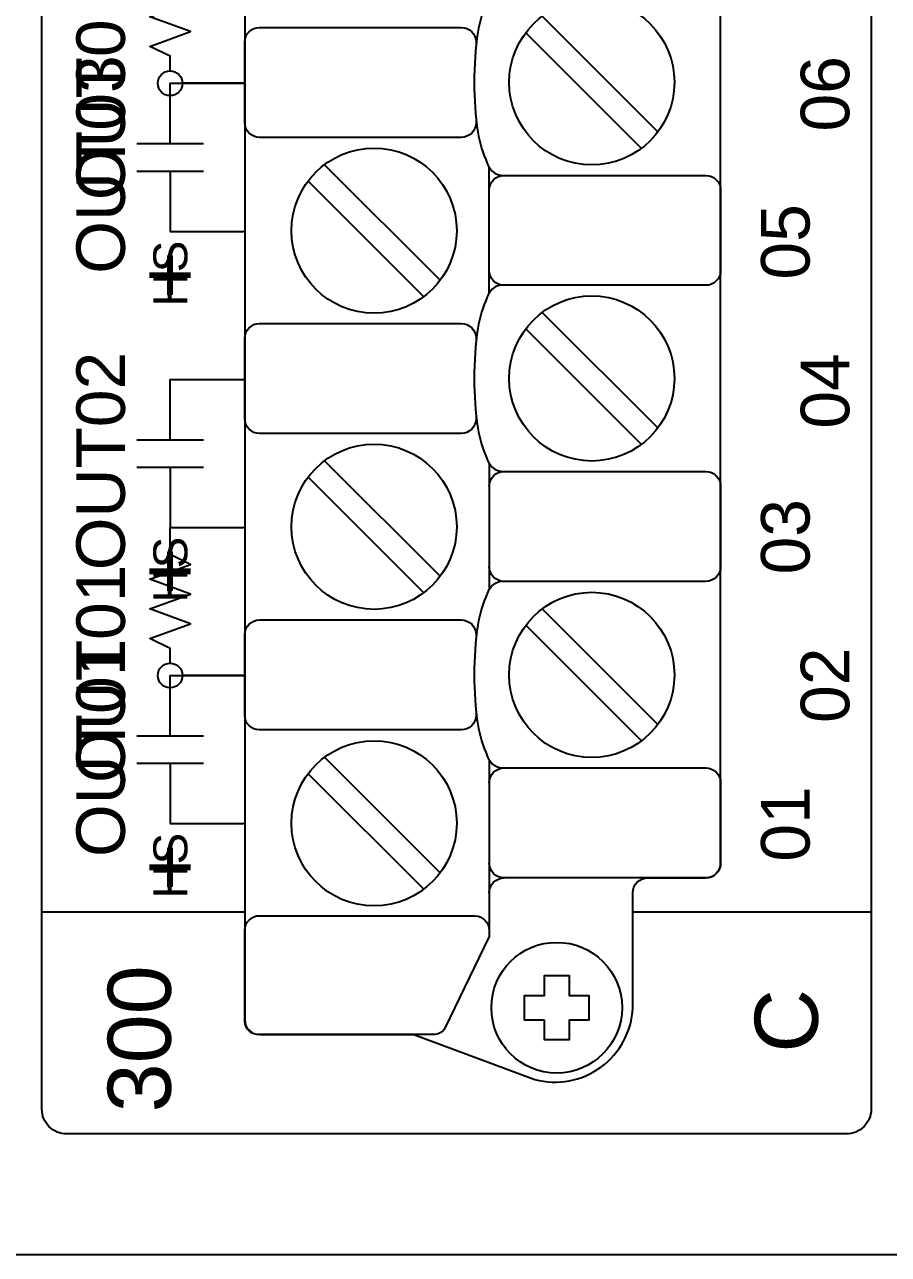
# Model space of a CAD drawing. Extents: x 1 to 47.7, y 0.3 to 34.2.
# Drawn here: x 35.004 to 36.754, y 3.325 to 5.817 of the extents above; entities that cross this region are included whole.
import ezdxf

# ---------------------------------------------------------------- set-up
doc = ezdxf.new("R2010")
doc.units = 0
doc.header["$MEASUREMENT"] = 0
for name, color, linetype in [('5_1__0__EMPTY', 7, 'CONTINUOUS'), ('5_2__2___8__OPTOISO_IND_LS', 7, 'CONTINUOUS'), ('5_3__7___8__OPTOISO_IND_LS', 7, 'CONTINUOUS'), ('5_4__4___24__OPTOISO_LS_IN', 7, 'CONTINUOUS'), ('5_5__D___24__OPTOISO_LS_IN', 7, 'CONTINUOUS'), ('5_6__8___8__OPTOISO_IND_LS', 7, 'CONTINUOUS'), ('7_0______DWG_', 7, 'CONTINUOUS')]:
    doc.layers.add(name, color=color, linetype=linetype)
doc.styles.add('ARIAL', font='arial.ttf')

msp = doc.modelspace()

# ---------------------------------------------------------------- linework, layer by layer
at = {"layer": '5_1__0__EMPTY'}
msp.add_lwpolyline([(35.4497, 8.7815), (35.4497, 3.8004, 0.414215), (35.4797, 3.7704), (35.7925, 3.7705), (36.0373, 3.6796, 0.47859), (36.2358, 3.8246), (36.2358, 4.058, -0.414214), (36.2658, 4.088), (36.3838, 4.088, 0.414213), (36.4138, 4.118), (36.4139, 9.0998, 0.414214), (36.3839, 9.1298), (36.0709, 9.1298), (35.8261, 9.2207, 0.480048), (35.6279, 9.0757), (35.6279, 8.8415, -0.414214), (35.5979, 8.8115), (35.4797, 8.8115, 0.414212), (35.4497, 8.7815), (35.4497, 8.7815)], format="xyb", dxfattribs=at)
msp.add_lwpolyline([(36.0569, 3.8), (36.0166, 3.8), (36.0166, 3.85), (36.0569, 3.85), (36.0569, 3.8901), (36.1069, 3.8901), (36.1069, 3.85), (36.1468, 3.85), (36.1468, 3.8), (36.1069, 3.8), (36.1069, 3.7599), (36.0569, 3.7599)], close=True, dxfattribs=at)
msp.add_circle((36.0817, 3.825), 0.1324, dxfattribs=at)
at = {"layer": '5_2__2___8__OPTOISO_IND_LS'}
for points in [[(36.3838, 4.088, 0.414213), (36.4138, 4.118), (36.4139, 9.0998, 0.414214), (36.3839, 9.1298), (36.0709, 9.1298), (35.8261, 9.2207, 0.480048), (35.6279, 9.0757), (35.6279, 8.8415, -0.414214), (35.5979, 8.8115), (35.4797, 8.8115, 0.414212), (35.4497, 8.7815), (35.4497, 8.7815), (35.4497, 3.8004, 0.414215), (35.4797, 3.7704), (35.7925, 3.7705), (36.0373, 3.6796, 0.47859), (36.2358, 3.8246), (36.2358, 4.058, -0.414214), (36.2658, 4.088)], [(35.9751, 5.8895, 0.191033), (35.9512, 5.881, 0.081668), (35.941, 5.8654, 0.0591), (35.9217, 5.8017, 0.034646), (35.9146, 5.7002, 0.03436), (35.9217, 5.5995, 0.0591), (35.941, 5.5358, 0.081668), (35.9512, 5.5201, 0.191033), (35.9751, 5.5116)], [(35.9184, 5.6265), (35.9184, 5.6186, -0.414214), (35.8884, 5.5886), (35.4797, 5.5886, -0.414214), (35.4497, 5.6186), (35.4497, 5.7815, -0.414214), (35.4797, 5.8115), (35.8884, 5.8115, -0.414214), (35.9184, 5.7815), (35.9184, 5.7746)], [(35.9451, 5.4816, -0.414214), (35.9751, 5.5116), (36.3838, 5.5116, -0.414214), (36.4138, 5.4816), (36.4138, 5.3188, -0.414214), (36.3838, 5.2888), (35.9751, 5.2888, -0.414214), (35.9451, 5.3188)], [(35.9751, 5.2895, 0.191033), (35.9512, 5.281, 0.081668), (35.941, 5.2654, 0.0591), (35.9217, 5.2017, 0.034646), (35.9146, 5.1001, 0.03436), (35.9217, 4.9995, 0.0591), (35.941, 4.9357, 0.081668), (35.9512, 4.9201, 0.191033), (35.9751, 4.9116)], [(35.9184, 5.0265), (35.9184, 5.0186, -0.414214), (35.8884, 4.9886), (35.4797, 4.9886, -0.414214), (35.4497, 5.0186), (35.4497, 5.1814, -0.414214), (35.4797, 5.2114), (35.8884, 5.2114, -0.414214), (35.9184, 5.1814), (35.9184, 5.1746)], [(35.9451, 4.8816, -0.414214), (35.9751, 4.9116), (36.3838, 4.9116, -0.414214), (36.4138, 4.8816), (36.4138, 4.7188, -0.414214), (36.3838, 4.6888), (35.9751, 4.6888, -0.414214), (35.9451, 4.7188)], [(35.9751, 4.6888, 0.191033), (35.9512, 4.6802, 0.081668), (35.941, 4.6646, 0.0591), (35.9217, 4.6009, 0.034646), (35.9146, 4.4994, 0.03436), (35.9217, 4.3987, 0.0591), (35.941, 4.335, 0.081668), (35.9512, 4.3194, 0.191033), (35.9751, 4.3108)], [(35.9184, 4.4257), (35.9184, 4.4178, -0.414214), (35.8884, 4.3878), (35.4797, 4.3878, -0.414214), (35.4497, 4.4178), (35.4497, 4.5807, -0.414214), (35.4797, 4.6107), (35.8884, 4.6107, -0.414214), (35.9184, 4.5807), (35.9184, 4.5739)], [(35.9451, 4.3274), (35.9451, 3.9692), (35.8553, 3.7833, -0.241986), (35.8355, 3.7705), (35.4797, 3.7704, -0.422157), (35.4498, 3.7971), (35.4497, 3.9814, -0.414214), (35.4797, 4.0114), (35.9168, 4.0114, -0.390527), (35.9451, 3.9814)], [(35.9451, 4.2808, -0.414214), (35.9751, 4.3108), (36.3838, 4.3108, -0.414214), (36.4138, 4.2808), (36.4138, 4.118, -0.414214), (36.3838, 4.088), (35.9751, 4.088, -0.414214), (35.9451, 4.118)], [(35.9451, 4.058, -0.414214), (35.9751, 4.088)]]:
    msp.add_lwpolyline(points, format="xyb", dxfattribs=at)
for points in [[(36.0525, 5.834), (36.2866, 5.5998)], [(36.0191, 5.8005), (36.2532, 5.5664)], [(35.2985, 5.576), (35.2985, 5.6982), (35.4497, 5.6982)], [(35.231, 5.576), (35.366, 5.576)], [(35.6115, 5.5333), (35.8456, 5.2991)], [(35.231, 5.5203), (35.366, 5.5203)], [(35.2985, 5.5203), (35.2985, 5.3982), (35.4497, 5.3982)], [(35.9451, 5.273), (35.9451, 5.5281)], [(35.5781, 5.4999), (35.8122, 5.2657)], [(36.0525, 5.2339), (36.2866, 4.9998)], [(36.0191, 5.2005), (36.2532, 4.9664)], [(35.2985, 4.976), (35.2985, 5.0982), (35.4497, 5.0982)], [(35.231, 4.976), (35.366, 4.976)], [(35.231, 4.9203), (35.366, 4.9203)], [(35.2985, 4.9203), (35.2985, 4.7982), (35.4497, 4.7982)], [(35.6115, 4.9333), (35.8456, 4.6991)], [(35.9451, 4.9281), (35.9451, 4.6722)], [(35.5781, 4.8999), (35.8122, 4.6657)], [(36.0525, 4.6332), (36.2866, 4.399)], [(36.0191, 4.5998), (36.2532, 4.3656)], [(35.2985, 4.376), (35.2985, 4.4982), (35.4497, 4.4982)], [(35.231, 4.376), (35.366, 4.376)], [(35.231, 4.3203), (35.366, 4.3203)], [(35.2985, 4.3203), (35.2985, 4.1982), (35.4497, 4.1982)], [(35.6115, 4.3325), (35.8456, 4.0984)], [(35.5781, 4.2991), (35.8122, 4.0649)]]:
    msp.add_lwpolyline(points, dxfattribs=at)
msp.add_lwpolyline([(36.0569, 3.8), (36.0166, 3.8), (36.0166, 3.85), (36.0569, 3.85), (36.0569, 3.8901), (36.1069, 3.8901), (36.1069, 3.85), (36.1468, 3.85), (36.1468, 3.8), (36.1069, 3.8), (36.1069, 3.7599), (36.0569, 3.7599)], close=True, dxfattribs=at)
for centre, radius in [((36.1528, 5.7002), 0.1673), ((35.7118, 5.3995), 0.1673), ((36.1528, 5.1001), 0.1673), ((35.7118, 4.7995), 0.1673), ((36.1528, 4.4994), 0.1673), ((35.7118, 4.1987), 0.1673), ((36.0817, 3.825), 0.1324)]:
    msp.add_circle(centre, radius, dxfattribs=at)
at = {"layer": '5_3__7___8__OPTOISO_IND_LS'}
for points in [[(36.3838, 4.088, 0.414213), (36.4138, 4.118), (36.4139, 9.0998, 0.414214), (36.3839, 9.1298), (36.0709, 9.1298), (35.8261, 9.2207, 0.480048), (35.6279, 9.0757), (35.6279, 8.8415, -0.414214), (35.5979, 8.8115), (35.4797, 8.8115, 0.414212), (35.4497, 8.7815), (35.4497, 8.7815), (35.4497, 3.8004, 0.414215), (35.4797, 3.7704), (35.7925, 3.7705), (36.0373, 3.6796, 0.47859), (36.2358, 3.8246), (36.2358, 4.058, -0.414214), (36.2658, 4.088)], [(35.9751, 5.8895, 0.191033), (35.9512, 5.881, 0.081668), (35.941, 5.8654, 0.0591), (35.9217, 5.8017, 0.034646), (35.9146, 5.7002, 0.03436), (35.9217, 5.5995, 0.0591), (35.941, 5.5358, 0.081668), (35.9512, 5.5201, 0.191033), (35.9751, 5.5116)], [(35.9184, 5.6265), (35.9184, 5.6186, -0.414214), (35.8884, 5.5886), (35.4797, 5.5886, -0.414214), (35.4497, 5.6186), (35.4497, 5.7815, -0.414214), (35.4797, 5.8115), (35.8884, 5.8115, -0.414214), (35.9184, 5.7815), (35.9184, 5.7746)], [(35.9451, 5.4816, -0.414214), (35.9751, 5.5116), (36.3838, 5.5116, -0.414214), (36.4138, 5.4816), (36.4138, 5.3188, -0.414214), (36.3838, 5.2888), (35.9751, 5.2888, -0.414214), (35.9451, 5.3188)], [(35.9751, 5.2895, 0.191033), (35.9512, 5.281, 0.081668), (35.941, 5.2654, 0.0591), (35.9217, 5.2017, 0.034646), (35.9146, 5.1001, 0.03436), (35.9217, 4.9995, 0.0591), (35.941, 4.9357, 0.081668), (35.9512, 4.9201, 0.191033), (35.9751, 4.9116)], [(35.9184, 5.0265), (35.9184, 5.0186, -0.414214), (35.8884, 4.9886), (35.4797, 4.9886, -0.414214), (35.4497, 5.0186), (35.4497, 5.1814, -0.414214), (35.4797, 5.2114), (35.8884, 5.2114, -0.414214), (35.9184, 5.1814), (35.9184, 5.1746)], [(35.9451, 4.8816, -0.414214), (35.9751, 4.9116), (36.3838, 4.9116, -0.414214), (36.4138, 4.8816), (36.4138, 4.7188, -0.414214), (36.3838, 4.6888), (35.9751, 4.6888, -0.414214), (35.9451, 4.7188)], [(35.9751, 4.6888, 0.191033), (35.9512, 4.6802, 0.081668), (35.941, 4.6646, 0.0591), (35.9217, 4.6009, 0.034646), (35.9146, 4.4994, 0.03436), (35.9217, 4.3987, 0.0591), (35.941, 4.335, 0.081668), (35.9512, 4.3194, 0.191033), (35.9751, 4.3108)], [(35.9184, 4.4257), (35.9184, 4.4178, -0.414214), (35.8884, 4.3878), (35.4797, 4.3878, -0.414214), (35.4497, 4.4178), (35.4497, 4.5807, -0.414214), (35.4797, 4.6107), (35.8884, 4.6107, -0.414214), (35.9184, 4.5807), (35.9184, 4.5739)], [(35.9451, 4.3274), (35.9451, 3.9692), (35.8553, 3.7833, -0.241986), (35.8355, 3.7705), (35.4797, 3.7704, -0.422157), (35.4498, 3.7971), (35.4497, 3.9814, -0.414214), (35.4797, 4.0114), (35.9168, 4.0114, -0.390527), (35.9451, 3.9814)], [(35.9451, 4.2808, -0.414214), (35.9751, 4.3108), (36.3838, 4.3108, -0.414214), (36.4138, 4.2808), (36.4138, 4.118, -0.414214), (36.3838, 4.088), (35.9751, 4.088, -0.414214), (35.9451, 4.118)], [(35.9451, 4.058, -0.414214), (35.9751, 4.088)]]:
    msp.add_lwpolyline(points, format="xyb", dxfattribs=at)
for points in [[(36.0525, 5.834), (36.2866, 5.5998)], [(36.0191, 5.8005), (36.2532, 5.5664)], [(35.2985, 5.576), (35.2985, 5.6982), (35.4497, 5.6982)], [(35.231, 5.576), (35.366, 5.576)], [(35.6115, 5.5333), (35.8456, 5.2991)], [(35.231, 5.5203), (35.366, 5.5203)], [(35.2985, 5.5203), (35.2985, 5.3982), (35.4497, 5.3982)], [(35.9451, 5.273), (35.9451, 5.5281)], [(35.5781, 5.4999), (35.8122, 5.2657)], [(36.0525, 5.2339), (36.2866, 4.9998)], [(36.0191, 5.2005), (36.2532, 4.9664)], [(35.2985, 4.976), (35.2985, 5.0982), (35.4497, 5.0982)], [(35.231, 4.976), (35.366, 4.976)], [(35.231, 4.9203), (35.366, 4.9203)], [(35.2985, 4.9203), (35.2985, 4.7982), (35.4497, 4.7982)], [(35.6115, 4.9333), (35.8456, 4.6991)], [(35.9451, 4.9281), (35.9451, 4.6722)], [(35.5781, 4.8999), (35.8122, 4.6657)], [(36.0525, 4.6332), (36.2866, 4.399)], [(36.0191, 4.5998), (36.2532, 4.3656)], [(35.2985, 4.376), (35.2985, 4.4982), (35.4497, 4.4982)], [(35.231, 4.376), (35.366, 4.376)], [(35.231, 4.3203), (35.366, 4.3203)], [(35.2985, 4.3203), (35.2985, 4.1982), (35.4497, 4.1982)], [(35.6115, 4.3325), (35.8456, 4.0984)], [(35.5781, 4.2991), (35.8122, 4.0649)]]:
    msp.add_lwpolyline(points, dxfattribs=at)
msp.add_lwpolyline([(36.0569, 3.8), (36.0166, 3.8), (36.0166, 3.85), (36.0569, 3.85), (36.0569, 3.8901), (36.1069, 3.8901), (36.1069, 3.85), (36.1468, 3.85), (36.1468, 3.8), (36.1069, 3.8), (36.1069, 3.7599), (36.0569, 3.7599)], close=True, dxfattribs=at)
for centre, radius in [((36.1528, 5.7002), 0.1673), ((35.7118, 5.3995), 0.1673), ((36.1528, 5.1001), 0.1673), ((35.7118, 4.7995), 0.1673), ((36.1528, 4.4994), 0.1673), ((35.7118, 4.1987), 0.1673), ((36.0817, 3.825), 0.1324)]:
    msp.add_circle(centre, radius, dxfattribs=at)
at = {"layer": '5_4__4___24__OPTOISO_LS_IN'}
for points in [[(36.3838, 4.088, 0.414213), (36.4138, 4.118), (36.4139, 9.0998, 0.414214), (36.3839, 9.1298), (36.0709, 9.1298), (35.8261, 9.2207, 0.480048), (35.6279, 9.0757), (35.6279, 8.8415, -0.414214), (35.5979, 8.8115), (35.4797, 8.8115, 0.414212), (35.4497, 8.7815), (35.4497, 8.7815), (35.4497, 3.8004, 0.414215), (35.4797, 3.7704), (35.7925, 3.7705), (36.0373, 3.6796, 0.47859), (36.2358, 3.8246), (36.2358, 4.058, -0.414214), (36.2658, 4.088)], [(35.9751, 5.8895, 0.191033), (35.9512, 5.881, 0.081668), (35.941, 5.8654, 0.0591), (35.9217, 5.8017, 0.034646), (35.9146, 5.7002, 0.03436), (35.9217, 5.5995, 0.0591), (35.941, 5.5358, 0.081668), (35.9512, 5.5201, 0.191033), (35.9751, 5.5116)], [(35.9184, 5.6265), (35.9184, 5.6186, -0.414214), (35.8884, 5.5886), (35.4797, 5.5886, -0.414214), (35.4497, 5.6186), (35.4497, 5.7815, -0.414214), (35.4797, 5.8115), (35.8884, 5.8115, -0.414214), (35.9184, 5.7815), (35.9184, 5.7746)], [(35.9451, 5.4816, -0.414214), (35.9751, 5.5116), (36.3838, 5.5116, -0.414214), (36.4138, 5.4816), (36.4138, 5.3188, -0.414214), (36.3838, 5.2888), (35.9751, 5.2888, -0.414214), (35.9451, 5.3188)], [(35.9751, 5.2895, 0.191033), (35.9512, 5.281, 0.081668), (35.941, 5.2654, 0.0591), (35.9217, 5.2017, 0.034646), (35.9146, 5.1001, 0.03436), (35.9217, 4.9995, 0.0591), (35.941, 4.9357, 0.081668), (35.9512, 4.9201, 0.191033), (35.9751, 4.9116)], [(35.9184, 5.0265), (35.9184, 5.0186, -0.414214), (35.8884, 4.9886), (35.4797, 4.9886, -0.414214), (35.4497, 5.0186), (35.4497, 5.1814, -0.414214), (35.4797, 5.2114), (35.8884, 5.2114, -0.414214), (35.9184, 5.1814), (35.9184, 5.1746)], [(35.9451, 4.8816, -0.414214), (35.9751, 4.9116), (36.3838, 4.9116, -0.414214), (36.4138, 4.8816), (36.4138, 4.7188, -0.414214), (36.3838, 4.6888), (35.9751, 4.6888, -0.414214), (35.9451, 4.7188)], [(35.9751, 4.6888, 0.191033), (35.9512, 4.6802, 0.081668), (35.941, 4.6646, 0.0591), (35.9217, 4.6009, 0.034646), (35.9146, 4.4994, 0.03436), (35.9217, 4.3987, 0.0591), (35.941, 4.335, 0.081668), (35.9512, 4.3194, 0.191033), (35.9751, 4.3108)], [(35.9184, 4.4257), (35.9184, 4.4178, -0.414214), (35.8884, 4.3878), (35.4797, 4.3878, -0.414214), (35.4497, 4.4178), (35.4497, 4.5807, -0.414214), (35.4797, 4.6107), (35.8884, 4.6107, -0.414214), (35.9184, 4.5807), (35.9184, 4.5739)], [(35.9451, 4.3274), (35.9451, 3.9692), (35.8553, 3.7833, -0.241986), (35.8355, 3.7705), (35.4797, 3.7704, -0.422157), (35.4498, 3.7971), (35.4497, 3.9814, -0.414214), (35.4797, 4.0114), (35.9168, 4.0114, -0.390527), (35.9451, 3.9814)], [(35.9451, 4.2808, -0.414214), (35.9751, 4.3108), (36.3838, 4.3108, -0.414214), (36.4138, 4.2808), (36.4138, 4.118, -0.414214), (36.3838, 4.088), (35.9751, 4.088, -0.414214), (35.9451, 4.118)], [(35.9451, 4.058, -0.414214), (35.9751, 4.088)]]:
    msp.add_lwpolyline(points, format="xyb", dxfattribs=at)
for points in [[(36.0525, 5.834), (36.2866, 5.5998)], [(36.0191, 5.8005), (36.2532, 5.5664)], [(35.2985, 5.576), (35.2985, 5.6982), (35.4497, 5.6982)], [(35.231, 5.576), (35.366, 5.576)], [(35.6115, 5.5333), (35.8456, 5.2991)], [(35.231, 5.5203), (35.366, 5.5203)], [(35.2985, 5.5203), (35.2985, 5.3982), (35.4497, 5.3982)], [(35.9451, 5.273), (35.9451, 5.5281)], [(35.5781, 5.4999), (35.8122, 5.2657)], [(36.0525, 5.2339), (36.2866, 4.9998)], [(36.0191, 5.2005), (36.2532, 4.9664)], [(35.2985, 4.976), (35.2985, 5.0982), (35.4497, 5.0982)], [(35.231, 4.976), (35.366, 4.976)], [(35.231, 4.9203), (35.366, 4.9203)], [(35.2985, 4.9203), (35.2985, 4.7982), (35.4497, 4.7982)], [(35.6115, 4.9333), (35.8456, 4.6991)], [(35.9451, 4.9281), (35.9451, 4.6722)], [(35.5781, 4.8999), (35.8122, 4.6657)], [(36.0525, 4.6332), (36.2866, 4.399)], [(36.0191, 4.5998), (36.2532, 4.3656)], [(35.2985, 4.376), (35.2985, 4.4982), (35.4497, 4.4982)], [(35.231, 4.376), (35.366, 4.376)], [(35.231, 4.3203), (35.366, 4.3203)], [(35.2985, 4.3203), (35.2985, 4.1982), (35.4497, 4.1982)], [(35.6115, 4.3325), (35.8456, 4.0984)], [(35.5781, 4.2991), (35.8122, 4.0649)]]:
    msp.add_lwpolyline(points, dxfattribs=at)
msp.add_lwpolyline([(36.0569, 3.8), (36.0166, 3.8), (36.0166, 3.85), (36.0569, 3.85), (36.0569, 3.8901), (36.1069, 3.8901), (36.1069, 3.85), (36.1468, 3.85), (36.1468, 3.8), (36.1069, 3.8), (36.1069, 3.7599), (36.0569, 3.7599)], close=True, dxfattribs=at)
for centre, radius in [((36.1528, 5.7002), 0.1673), ((35.7118, 5.3995), 0.1673), ((36.1528, 5.1001), 0.1673), ((35.7118, 4.7995), 0.1673), ((36.1528, 4.4994), 0.1673), ((35.7118, 4.1987), 0.1673), ((36.0817, 3.825), 0.1324)]:
    msp.add_circle(centre, radius, dxfattribs=at)
at = {"layer": '5_5__D___24__OPTOISO_LS_IN'}
for points in [[(36.3838, 4.088, 0.414213), (36.4138, 4.118), (36.4139, 9.0998, 0.414214), (36.3839, 9.1298), (36.0709, 9.1298), (35.8261, 9.2207, 0.480048), (35.6279, 9.0757), (35.6279, 8.8415, -0.414214), (35.5979, 8.8115), (35.4797, 8.8115, 0.414212), (35.4497, 8.7815), (35.4497, 8.7815), (35.4497, 3.8004, 0.414215), (35.4797, 3.7704), (35.7925, 3.7705), (36.0373, 3.6796, 0.47859), (36.2358, 3.8246), (36.2358, 4.058, -0.414214), (36.2658, 4.088)], [(35.9751, 5.8895, 0.191033), (35.9512, 5.881, 0.081668), (35.941, 5.8654, 0.0591), (35.9217, 5.8017, 0.034646), (35.9146, 5.7002, 0.03436), (35.9217, 5.5995, 0.0591), (35.941, 5.5358, 0.081668), (35.9512, 5.5201, 0.191033), (35.9751, 5.5116)], [(35.9184, 5.6265), (35.9184, 5.6186, -0.414214), (35.8884, 5.5886), (35.4797, 5.5886, -0.414214), (35.4497, 5.6186), (35.4497, 5.7815, -0.414214), (35.4797, 5.8115), (35.8884, 5.8115, -0.414214), (35.9184, 5.7815), (35.9184, 5.7746)], [(35.9451, 5.4816, -0.414214), (35.9751, 5.5116), (36.3838, 5.5116, -0.414214), (36.4138, 5.4816), (36.4138, 5.3188, -0.414214), (36.3838, 5.2888), (35.9751, 5.2888, -0.414214), (35.9451, 5.3188)], [(35.9751, 5.2895, 0.191033), (35.9512, 5.281, 0.081668), (35.941, 5.2654, 0.0591), (35.9217, 5.2017, 0.034646), (35.9146, 5.1001, 0.03436), (35.9217, 4.9995, 0.0591), (35.941, 4.9357, 0.081668), (35.9512, 4.9201, 0.191033), (35.9751, 4.9116)], [(35.9184, 5.0265), (35.9184, 5.0186, -0.414214), (35.8884, 4.9886), (35.4797, 4.9886, -0.414214), (35.4497, 5.0186), (35.4497, 5.1814, -0.414214), (35.4797, 5.2114), (35.8884, 5.2114, -0.414214), (35.9184, 5.1814), (35.9184, 5.1746)], [(35.9451, 4.8816, -0.414214), (35.9751, 4.9116), (36.3838, 4.9116, -0.414214), (36.4138, 4.8816), (36.4138, 4.7188, -0.414214), (36.3838, 4.6888), (35.9751, 4.6888, -0.414214), (35.9451, 4.7188)], [(35.9751, 4.6888, 0.191033), (35.9512, 4.6802, 0.081668), (35.941, 4.6646, 0.0591), (35.9217, 4.6009, 0.034646), (35.9146, 4.4994, 0.03436), (35.9217, 4.3987, 0.0591), (35.941, 4.335, 0.081668), (35.9512, 4.3194, 0.191033), (35.9751, 4.3108)], [(35.9184, 4.4257), (35.9184, 4.4178, -0.414214), (35.8884, 4.3878), (35.4797, 4.3878, -0.414214), (35.4497, 4.4178), (35.4497, 4.5807, -0.414214), (35.4797, 4.6107), (35.8884, 4.6107, -0.414214), (35.9184, 4.5807), (35.9184, 4.5739)], [(35.9451, 4.3274), (35.9451, 3.9692), (35.8553, 3.7833, -0.241986), (35.8355, 3.7705), (35.4797, 3.7704, -0.422157), (35.4498, 3.7971), (35.4497, 3.9814, -0.414214), (35.4797, 4.0114), (35.9168, 4.0114, -0.390527), (35.9451, 3.9814)], [(35.9451, 4.2808, -0.414214), (35.9751, 4.3108), (36.3838, 4.3108, -0.414214), (36.4138, 4.2808), (36.4138, 4.118, -0.414214), (36.3838, 4.088), (35.9751, 4.088, -0.414214), (35.9451, 4.118)], [(35.9451, 4.058, -0.414214), (35.9751, 4.088)]]:
    msp.add_lwpolyline(points, format="xyb", dxfattribs=at)
for points in [[(36.0525, 5.834), (36.2866, 5.5998)], [(36.0191, 5.8005), (36.2532, 5.5664)], [(35.2985, 5.576), (35.2985, 5.6982), (35.4497, 5.6982)], [(35.231, 5.576), (35.366, 5.576)], [(35.6115, 5.5333), (35.8456, 5.2991)], [(35.231, 5.5203), (35.366, 5.5203)], [(35.2985, 5.5203), (35.2985, 5.3982), (35.4497, 5.3982)], [(35.9451, 5.273), (35.9451, 5.5281)], [(35.5781, 5.4999), (35.8122, 5.2657)], [(36.0525, 5.2339), (36.2866, 4.9998)], [(36.0191, 5.2005), (36.2532, 4.9664)], [(35.2985, 4.976), (35.2985, 5.0982), (35.4497, 5.0982)], [(35.231, 4.976), (35.366, 4.976)], [(35.231, 4.9203), (35.366, 4.9203)], [(35.2985, 4.9203), (35.2985, 4.7982), (35.4497, 4.7982)], [(35.6115, 4.9333), (35.8456, 4.6991)], [(35.9451, 4.9281), (35.9451, 4.6722)], [(35.5781, 4.8999), (35.8122, 4.6657)], [(36.0525, 4.6332), (36.2866, 4.399)], [(36.0191, 4.5998), (36.2532, 4.3656)], [(35.2985, 4.376), (35.2985, 4.4982), (35.4497, 4.4982)], [(35.231, 4.376), (35.366, 4.376)], [(35.231, 4.3203), (35.366, 4.3203)], [(35.2985, 4.3203), (35.2985, 4.1982), (35.4497, 4.1982)], [(35.6115, 4.3325), (35.8456, 4.0984)], [(35.5781, 4.2991), (35.8122, 4.0649)]]:
    msp.add_lwpolyline(points, dxfattribs=at)
msp.add_lwpolyline([(36.0569, 3.8), (36.0166, 3.8), (36.0166, 3.85), (36.0569, 3.85), (36.0569, 3.8901), (36.1069, 3.8901), (36.1069, 3.85), (36.1468, 3.85), (36.1468, 3.8), (36.1069, 3.8), (36.1069, 3.7599), (36.0569, 3.7599)], close=True, dxfattribs=at)
for centre, radius in [((36.1528, 5.7002), 0.1673), ((35.7118, 5.3995), 0.1673), ((36.1528, 5.1001), 0.1673), ((35.7118, 4.7995), 0.1673), ((36.1528, 4.4994), 0.1673), ((35.7118, 4.1987), 0.1673), ((36.0817, 3.825), 0.1324)]:
    msp.add_circle(centre, radius, dxfattribs=at)
at = {"layer": '5_6__8___8__OPTOISO_IND_LS'}
for points in [[(36.3838, 4.088, 0.414213), (36.4138, 4.118), (36.4139, 9.0998, 0.414214), (36.3839, 9.1298), (36.0709, 9.1298), (35.8261, 9.2207, 0.480048), (35.6279, 9.0757), (35.6279, 8.8415, -0.414214), (35.5979, 8.8115), (35.4797, 8.8115, 0.414212), (35.4497, 8.7815), (35.4497, 8.7815), (35.4497, 3.8004, 0.414215), (35.4797, 3.7704), (35.7925, 3.7705), (36.0373, 3.6796, 0.47859), (36.2358, 3.8246), (36.2358, 4.058, -0.414214), (36.2658, 4.088)], [(35.9751, 5.8895, 0.191033), (35.9512, 5.881, 0.081668), (35.941, 5.8654, 0.0591), (35.9217, 5.8017, 0.034646), (35.9146, 5.7002, 0.03436), (35.9217, 5.5995, 0.0591), (35.941, 5.5358, 0.081668), (35.9512, 5.5201, 0.191033), (35.9751, 5.5116)], [(35.9184, 5.6265), (35.9184, 5.6186, -0.414214), (35.8884, 5.5886), (35.4797, 5.5886, -0.414214), (35.4497, 5.6186), (35.4497, 5.7815, -0.414214), (35.4797, 5.8115), (35.8884, 5.8115, -0.414214), (35.9184, 5.7815), (35.9184, 5.7746)], [(35.9451, 5.4816, -0.414214), (35.9751, 5.5116), (36.3838, 5.5116, -0.414214), (36.4138, 5.4816), (36.4138, 5.3188, -0.414214), (36.3838, 5.2888), (35.9751, 5.2888, -0.414214), (35.9451, 5.3188)], [(35.9751, 5.2895, 0.191033), (35.9512, 5.281, 0.081668), (35.941, 5.2654, 0.0591), (35.9217, 5.2017, 0.034646), (35.9146, 5.1001, 0.03436), (35.9217, 4.9995, 0.0591), (35.941, 4.9357, 0.081668), (35.9512, 4.9201, 0.191033), (35.9751, 4.9116)], [(35.9184, 5.0265), (35.9184, 5.0186, -0.414214), (35.8884, 4.9886), (35.4797, 4.9886, -0.414214), (35.4497, 5.0186), (35.4497, 5.1814, -0.414214), (35.4797, 5.2114), (35.8884, 5.2114, -0.414214), (35.9184, 5.1814), (35.9184, 5.1746)], [(35.9451, 4.8816, -0.414214), (35.9751, 4.9116), (36.3838, 4.9116, -0.414214), (36.4138, 4.8816), (36.4138, 4.7188, -0.414214), (36.3838, 4.6888), (35.9751, 4.6888, -0.414214), (35.9451, 4.7188)], [(35.9751, 4.6888, 0.191033), (35.9512, 4.6802, 0.081668), (35.941, 4.6646, 0.0591), (35.9217, 4.6009, 0.034646), (35.9146, 4.4994, 0.03436), (35.9217, 4.3987, 0.0591), (35.941, 4.335, 0.081668), (35.9512, 4.3194, 0.191033), (35.9751, 4.3108)], [(35.9184, 4.4257), (35.9184, 4.4178, -0.414214), (35.8884, 4.3878), (35.4797, 4.3878, -0.414214), (35.4497, 4.4178), (35.4497, 4.5807, -0.414214), (35.4797, 4.6107), (35.8884, 4.6107, -0.414214), (35.9184, 4.5807), (35.9184, 4.5739)], [(35.9451, 4.3274), (35.9451, 3.9692), (35.8553, 3.7833, -0.241986), (35.8355, 3.7705), (35.4797, 3.7704, -0.422157), (35.4498, 3.7971), (35.4497, 3.9814, -0.414214), (35.4797, 4.0114), (35.9168, 4.0114, -0.390527), (35.9451, 3.9814)], [(35.9451, 4.2808, -0.414214), (35.9751, 4.3108), (36.3838, 4.3108, -0.414214), (36.4138, 4.2808), (36.4138, 4.118, -0.414214), (36.3838, 4.088), (35.9751, 4.088, -0.414214), (35.9451, 4.118)], [(35.9451, 4.058, -0.414214), (35.9751, 4.088)]]:
    msp.add_lwpolyline(points, format="xyb", dxfattribs=at)
for points in [[(35.2985, 5.7232), (35.2985, 5.7531), (35.2573, 5.7731), (35.3398, 5.8031), (35.2573, 5.8332), (35.3398, 5.8632), (35.2573, 5.8932), (35.3398, 5.9232), (35.2985, 5.9432), (35.2985, 5.9982), (35.4497, 5.9982)], [(36.0525, 5.834), (36.2866, 5.5998)], [(36.0191, 5.8005), (36.2532, 5.5664)], [(35.4497, 5.6982), (35.3235, 5.6982)], [(35.2985, 5.576), (35.2985, 5.6732)], [(35.231, 5.576), (35.366, 5.576)], [(35.6115, 5.5333), (35.8456, 5.2991)], [(35.231, 5.5203), (35.366, 5.5203)], [(35.2985, 5.5203), (35.2985, 5.3982), (35.4497, 5.3982)], [(35.9451, 5.273), (35.9451, 5.5281)], [(35.5781, 5.4999), (35.8122, 5.2657)], [(36.0525, 5.2339), (36.2866, 4.9998)], [(36.0191, 5.2005), (36.2532, 4.9664)], [(35.6115, 4.9333), (35.8456, 4.6991)], [(35.9451, 4.9281), (35.9451, 4.6722)], [(35.5781, 4.8999), (35.8122, 4.6657)], [(35.2985, 4.5232), (35.2985, 4.5531), (35.2573, 4.5731), (35.3398, 4.6031), (35.2573, 4.6331), (35.3398, 4.6631), (35.2573, 4.6932), (35.3398, 4.7232), (35.2985, 4.7432), (35.2985, 4.7982), (35.4497, 4.7982)], [(36.0525, 4.6332), (36.2866, 4.399)], [(36.0191, 4.5998), (36.2532, 4.3656)], [(35.4497, 4.4982), (35.3235, 4.4982)], [(35.2985, 4.376), (35.2985, 4.4732)], [(35.231, 4.376), (35.366, 4.376)], [(35.231, 4.3203), (35.366, 4.3203)], [(35.2985, 4.3203), (35.2985, 4.1982), (35.4497, 4.1982)], [(35.6115, 4.3325), (35.8456, 4.0984)], [(35.5781, 4.2991), (35.8122, 4.0649)]]:
    msp.add_lwpolyline(points, dxfattribs=at)
msp.add_lwpolyline([(36.0569, 3.8), (36.0166, 3.8), (36.0166, 3.85), (36.0569, 3.85), (36.0569, 3.8901), (36.1069, 3.8901), (36.1069, 3.85), (36.1468, 3.85), (36.1468, 3.8), (36.1069, 3.8), (36.1069, 3.7599), (36.0569, 3.7599)], close=True, dxfattribs=at)
for centre, radius in [((36.1528, 5.7002), 0.1673), ((35.2985, 5.6982), 0.025), ((35.7118, 5.3995), 0.1673), ((36.1528, 5.1001), 0.1673), ((35.7118, 4.7995), 0.1673), ((36.1528, 4.4994), 0.1673), ((35.2985, 4.4982), 0.025), ((35.7118, 4.1987), 0.1673), ((36.0817, 3.825), 0.1324)]:
    msp.add_circle(centre, radius, dxfattribs=at)
at = {"layer": '7_0______DWG_'}
for points in [[(40.6403, 20.575), (32.7603, 20.575, 0.414214), (32.6703, 20.485), (32.6703, 3.415, 0.414214), (32.7603, 3.325), (40.6403, 3.325, 0.381966), (40.7297, 3.405), (40.7297, 20.495, 0.381966)], [(35.0387, 3.6192), (35.0387, 20.2795, -0.468367), (35.0987, 20.3295), (36.6687, 20.3295, -0.414132), (36.7187, 20.2795), (36.7187, 3.6192, -0.414214), (36.6687, 3.5692), (35.0887, 3.5692, -0.414287)]]:
    msp.add_lwpolyline(points, format="xyb", close=True, dxfattribs=at)
for points in [[(35.0387, 4.0192), (35.4497, 4.0192)], [(36.2358, 4.0192), (36.7187, 4.0192)]]:
    msp.add_lwpolyline(points, dxfattribs=at)

# ---------------------------------------------------------------- texts
at = {"layer": '5_2__2___8__OPTOISO_IND_LS', "style": 'ARIAL'}
for s, p in [('OUT03', (35.2069, 5.3122)), ('OUT02', (35.2069, 4.7114)), ('OUT01', (35.2069, 4.1303))]:
    msp.add_text(s, height=0.09833, rotation=90, dxfattribs=at).set_placement(p)
at = {"layer": '5_3__7___8__OPTOISO_IND_LS', "style": 'ARIAL'}
for s, height, p in [('OUT03', 0.09833, (35.2069, 5.3122)), ('+', 0.118, (35.3553, 5.2612)), ('OUT02', 0.09833, (35.2069, 4.7114)), ('+', 0.118, (35.3553, 4.6612)), ('OUT01', 0.09833, (35.2069, 4.1303)), ('+', 0.118, (35.3553, 4.0612))]:
    msp.add_text(s, height=height, rotation=90, dxfattribs=at).set_placement(p)
at = {"layer": '5_4__4___24__OPTOISO_LS_IN', "style": 'ARIAL'}
for s, height, p in [('OUT03', 0.09833, (35.2069, 5.3122)), ('HS', 0.06883, (35.3334, 5.2458)), ('OUT02', 0.09833, (35.2069, 4.7114)), ('HS', 0.06883, (35.3334, 4.6458)), ('OUT01', 0.09833, (35.2069, 4.1303)), ('HS', 0.06883, (35.3334, 4.0458))]:
    msp.add_text(s, height=height, rotation=90, dxfattribs=at).set_placement(p)
at = {"layer": '5_5__D___24__OPTOISO_LS_IN', "style": 'ARIAL'}
for s, p in [('OUT03', (35.2069, 5.3122)), ('OUT02', (35.2069, 4.7114)), ('OUT01', (35.2069, 4.1303))]:
    msp.add_text(s, height=0.09833, rotation=90, dxfattribs=at).set_placement(p)
at = {"layer": '5_6__8___8__OPTOISO_IND_LS', "style": 'ARIAL'}
for s, p in [('OUT02', (35.2069, 5.4614)), ('OUT01', (35.2069, 4.2803))]:
    msp.add_text(s, height=0.09833, rotation=90, dxfattribs=at).set_placement(p)
at = {"layer": '7_0______DWG_', "style": 'ARIAL'}
for s, height, p in [('06', 0.09833, (36.6744, 5.6005)), ('05', 0.09833, (36.594, 5.3005)), ('04', 0.09833, (36.6744, 4.9984)), ('03', 0.09833, (36.594, 4.7029)), ('02', 0.09833, (36.6744, 4.402)), ('01', 0.09833, (36.594, 4.1209)), ('300', 0.12783, (35.2999, 3.6129)), ('C', 0.1278, (36.6107, 3.7338))]:
    msp.add_text(s, height=height, rotation=90, dxfattribs=at).set_placement(p)

doc.saveas('drawing.dxf')
